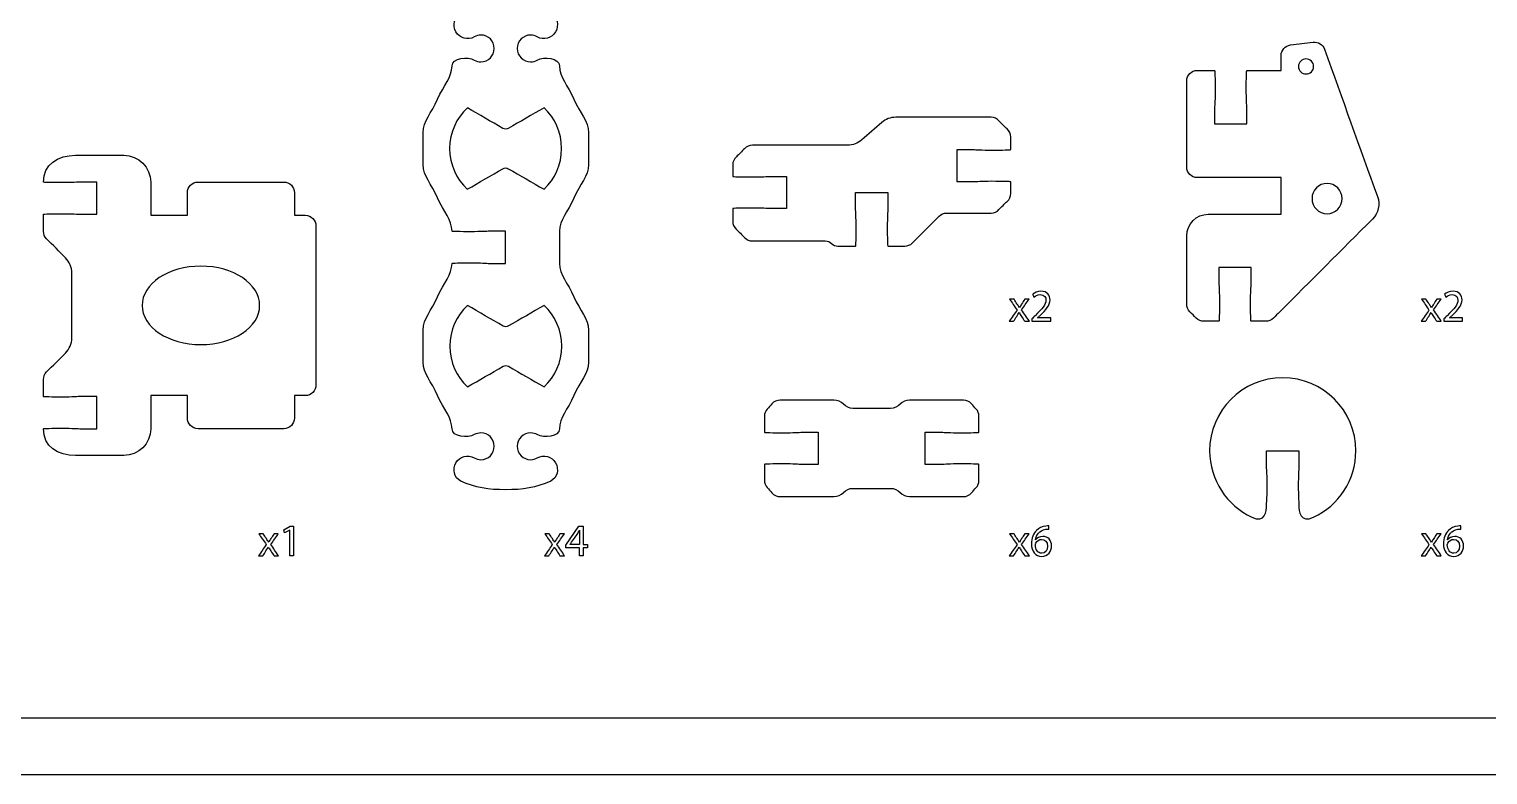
# Model space of a CAD drawing. Extents: x 0 to 465, y 0 to 285.
# Drawn here: x 155.2 to 291.2, y 145.2 to 214.7 of the extents above; entities that cross this region are included whole.
import ezdxf

# ---------------------------------------------------------------- set-up
doc = ezdxf.new("R2010")
doc.units = 0
doc.header["$MEASUREMENT"] = 0
doc.layers.add('DEFAULT', color=18, linetype='CONTINUOUS')

msp = doc.modelspace()

# ---------------------------------------------------------------- linework, layer by layer
at = {"layer": 'DEFAULT', "color": 18}
for points in [[(460.18, 145.18), (5.18, 145.18), (5.18, 280.18), (460.18, 280.18)], [(455.18, 150.45), (80.18, 150.45), (80.18, 275.45), (455.18, 275.45)], [(179.48, 168), (179.47, 168), (179, 167.74), (178.92, 168.03), (179.52, 168.35), (179.84, 168.35), (179.84, 165.6), (179.48, 165.6)], [(206.5, 165.6), (206.5, 166.35), (205.22, 166.35), (205.22, 166.59), (206.45, 168.35), (206.85, 168.35), (206.85, 166.64), (207.24, 166.64), (207.24, 166.35), (206.85, 166.35), (206.85, 165.6)]]:
    msp.add_lwpolyline(points, close=True, dxfattribs=at)
at = {"layer": 'DEFAULT', "color": 1}
for points, knots in [([(205.98, 198.96), (206.55, 200.28), (207.33, 201), (207.33, 202.07), (207.33, 203.07), (207.33, 204.07), (207.33, 205.07), (207.33, 206.14), (206.55, 206.87), (205.98, 208.18), (205.41, 209.49), (204.62, 210.21), (204.62, 211.28), (204.62, 212.05), (203.16, 212.18), (202.56, 211.83), (202.38, 211.72), (202.16, 211.66), (201.94, 211.66), (201.24, 211.66), (200.68, 212.22), (200.68, 212.91), (200.68, 213.6), (201.24, 214.16), (201.94, 214.16), (202.16, 214.16), (202.37, 214.1), (202.56, 213.99), (203.15, 213.64), (203.92, 213.85), (204.27, 214.45), (204.61, 215.04), (204.44, 215.87), (203.81, 216.16), (202.47, 216.79), (201.2, 216.97), (199.62, 216.97), (198.04, 216.97), (196.77, 216.79), (195.42, 216.16), (194.8, 215.87), (194.63, 215.04), (194.97, 214.45), (195.31, 213.85), (196.08, 213.64), (196.68, 213.99), (196.86, 214.1), (197.07, 214.16), (197.3, 214.16), (197.99, 214.16), (198.55, 213.6), (198.55, 212.91), (198.55, 212.22), (197.99, 211.66), (197.3, 211.66), (197.07, 211.66), (196.86, 211.72), (196.68, 211.83), (196.08, 212.18), (194.61, 212.05), (194.61, 211.28), (194.61, 210.21), (193.83, 209.49), (193.26, 208.18), (192.69, 206.87), (191.91, 206.14), (191.91, 205.07), (191.91, 204.08), (191.91, 203.08), (191.91, 202.08), (191.91, 201.01), (192.69, 200.28), (193.26, 198.97), (193.83, 197.66), (194.61, 196.93), (194.61, 195.86), (194.61, 195.84), (195.4, 195.82), (196.36, 195.82), (197.33, 195.82), (197.83, 195.86), (198.11, 195.86), (198.61, 195.86), (199.11, 195.86), (199.61, 195.86), (199.61, 194.86), (199.61, 193.86), (199.61, 192.87), (199.11, 192.87), (198.61, 192.87), (198.11, 192.87), (197.83, 192.87), (197.33, 192.92), (196.36, 192.92), (195.4, 192.92), (194.61, 192.9), (194.61, 192.87), (194.61, 191.8), (193.83, 191.07), (193.26, 189.76), (192.69, 188.45), (191.91, 187.72), (191.91, 186.65), (191.91, 185.65), (191.91, 184.65), (191.91, 183.65), (191.91, 182.59), (192.69, 181.86), (193.26, 180.55), (193.83, 179.24), (194.61, 178.51), (194.61, 177.44), (194.61, 176.68), (196.08, 176.55), (196.68, 176.9), (196.86, 177), (197.07, 177.06), (197.3, 177.06), (197.99, 177.06), (198.55, 176.5), (198.55, 175.82), (198.55, 175.12), (197.99, 174.56), (197.3, 174.56), (197.07, 174.56), (196.86, 174.62), (196.68, 174.74), (196.08, 175.08), (195.31, 174.87), (194.97, 174.28), (194.63, 173.68), (194.8, 172.86), (195.42, 172.57), (196.77, 171.93), (198.04, 171.76), (199.62, 171.76), (201.2, 171.76), (202.47, 171.93), (203.81, 172.57), (204.44, 172.86), (204.61, 173.68), (204.27, 174.28), (203.92, 174.87), (203.15, 175.08), (202.56, 174.74), (202.37, 174.62), (202.16, 174.56), (201.94, 174.56), (201.24, 174.56), (200.68, 175.12), (200.68, 175.82), (200.68, 176.5), (201.24, 177.06), (201.94, 177.06), (202.16, 177.06), (202.38, 177), (202.56, 176.9), (203.16, 176.55), (204.62, 176.68), (204.62, 177.44), (204.62, 178.51), (205.41, 179.24), (205.98, 180.55), (206.55, 181.86), (207.33, 182.59), (207.33, 183.65), (207.33, 184.65), (207.33, 185.65), (207.33, 186.65), (207.33, 187.72), (206.55, 188.44), (205.98, 189.75), (205.41, 191.07), (204.62, 191.79), (204.62, 192.86), (204.62, 193.86), (204.62, 194.86), (204.62, 195.86), (204.62, 196.93), (205.41, 197.66), (205.98, 198.96)], [1, 1, 1, 1, 2, 2, 2, 10.51, 10.51, 10.51, 11.51, 11.51, 11.51, 12.51, 12.51, 12.51, 13.51, 13.51, 13.51, 14.51, 14.51, 14.51, 15.51, 15.51, 15.51, 16.51, 16.51, 16.51, 17.51, 17.51, 17.51, 18.51, 18.51, 18.51, 19.51, 19.51, 19.51, 20.51, 20.51, 20.51, 21.51, 21.51, 21.51, 22.51, 22.51, 22.51, 23.51, 23.51, 23.51, 24.51, 24.51, 24.51, 25.51, 25.51, 25.51, 26.51, 26.51, 26.51, 27.51, 27.51, 27.51, 28.51, 28.51, 28.51, 29.51, 29.51, 29.51, 30.51, 30.51, 30.51, 39.01, 39.01, 39.01, 40.01, 40.01, 40.01, 41.01, 41.01, 41.01, 42.01, 42.01, 42.01, 43.01, 43.01, 43.01, 47.27, 47.27, 47.27, 55.77, 55.77, 55.77, 60.03, 60.03, 60.03, 61.03, 61.03, 61.03, 62.03, 62.03, 62.03, 63.03, 63.03, 63.03, 64.03, 64.03, 64.03, 72.54, 72.54, 72.54, 73.54, 73.54, 73.54, 74.54, 74.54, 74.54, 75.54, 75.54, 75.54, 76.54, 76.54, 76.54, 77.54, 77.54, 77.54, 78.54, 78.54, 78.54, 79.54, 79.54, 79.54, 80.54, 80.54, 80.54, 81.54, 81.54, 81.54, 82.54, 82.54, 82.54, 83.54, 83.54, 83.54, 84.54, 84.54, 84.54, 85.54, 85.54, 85.54, 86.54, 86.54, 86.54, 87.54, 87.54, 87.54, 88.54, 88.54, 88.54, 89.54, 89.54, 89.54, 90.54, 90.54, 90.54, 91.54, 91.54, 91.54, 92.54, 92.54, 92.54, 101.04, 101.04, 101.04, 102.04, 102.04, 102.04, 103.04, 103.04, 103.04, 111.55, 111.55, 111.55, 112.55, 112.55, 112.55, 112.55]), ([(269.13, 190.97), (269.13, 190.69), (269.08, 190.19), (269.08, 189.22), (269.08, 188.26), (269.1, 187.47), (269.13, 187.47), (269.59, 187.47), (270.05, 187.47), (270.51, 187.47), (270.77, 187.47), (271.02, 187.58), (271.21, 187.76), (271.41, 187.96), (271.61, 188.16), (271.8, 188.35), (274.69, 191.24), (277.57, 194.12), (280.45, 197), (281, 197.55), (281.18, 198.36), (280.92, 199.09), (279.27, 203.67), (277.62, 208.25), (275.97, 212.83), (275.82, 213.27), (275.38, 213.54), (274.92, 213.49), (274.21, 213.4), (273.51, 213.32), (272.81, 213.24), (272.31, 213.18), (271.93, 212.75), (271.93, 212.24), (271.93, 211.78), (271.93, 211.33), (271.93, 210.87), (270.86, 210.87), (269.79, 210.87), (268.73, 210.87), (268.7, 210.87), (268.68, 210.09), (268.68, 209.12), (268.68, 208.16), (268.73, 207.66), (268.73, 207.37), (268.73, 206.87), (268.73, 206.37), (268.73, 205.87), (267.73, 205.87), (266.73, 205.87), (265.73, 205.87), (265.73, 206.37), (265.73, 206.87), (265.73, 207.37), (265.73, 207.66), (265.78, 208.16), (265.78, 209.12), (265.78, 210.09), (265.75, 210.87), (265.73, 210.87), (265.2, 210.87), (264.66, 210.87), (264.13, 210.87), (263.58, 210.87), (263.13, 210.42), (263.13, 209.87), (263.13, 207.2), (263.13, 204.54), (263.13, 201.87), (263.13, 201.32), (263.58, 200.87), (264.13, 200.87), (266.73, 200.87), (269.33, 200.87), (271.93, 200.87), (271.93, 199.73), (271.93, 198.59), (271.93, 197.45), (269.66, 197.45), (267.39, 197.45), (265.13, 197.45), (264.02, 197.45), (263.13, 196.55), (263.13, 195.45), (263.13, 193.32), (263.13, 191.19), (263.13, 189.06), (263.13, 188.8), (263.23, 188.54), (263.42, 188.35), (263.62, 188.16), (263.82, 187.96), (264.01, 187.76), (264.2, 187.58), (264.45, 187.47), (264.72, 187.47), (265.19, 187.47), (265.66, 187.47), (266.13, 187.47), (266.15, 187.47), (266.18, 188.26), (266.18, 189.22), (266.18, 190.19), (266.13, 190.69), (266.13, 190.97), (266.13, 191.47), (266.13, 191.97), (266.13, 192.47), (267.13, 192.47), (268.13, 192.47), (269.13, 192.47), (269.13, 191.97), (269.13, 191.47), (269.13, 190.97)], [4.25, 4.25, 4.25, 4.25, 5.25, 5.25, 5.25, 6.25, 6.25, 6.25, 10.16, 10.16, 10.16, 11.16, 11.16, 11.16, 13.54296, 13.54296, 13.54296, 48.201092, 48.201092, 48.201092, 49.201092, 49.201092, 49.201092, 90.600779, 90.600779, 90.600779, 91.600779, 91.600779, 91.600779, 97.607767, 97.607767, 97.607767, 98.607767, 98.607767, 98.607767, 102.487767, 102.487767, 102.487767, 111.557767, 111.557767, 111.557767, 112.557767, 112.557767, 112.557767, 113.557767, 113.557767, 113.557767, 117.807767, 117.807767, 117.807767, 126.307767, 126.307767, 126.307767, 130.557767, 130.557767, 130.557767, 131.557767, 131.557767, 131.557767, 132.557767, 132.557767, 132.557767, 137.087779, 137.087779, 137.087779, 138.087779, 138.087779, 138.087779, 160.747779, 160.747779, 160.747779, 161.747779, 161.747779, 161.747779, 183.847779, 183.847779, 183.847779, 193.550779, 193.550779, 193.550779, 212.831779, 212.831779, 212.831779, 213.831779, 213.831779, 213.831779, 231.929779, 231.929779, 231.929779, 232.929779, 232.929779, 232.929779, 235.295758, 235.295758, 235.295758, 236.295758, 236.295758, 236.295758, 240.295758, 240.295758, 240.295758, 241.295758, 241.295758, 241.295758, 242.295758, 242.295758, 242.295758, 246.545758, 246.545758, 246.545758, 255.045758, 255.045758, 255.045758, 259.295758, 259.295758, 259.295758, 259.295758]), ([(273.55, 211.23), (273.55, 211.62), (273.86, 211.94), (274.25, 211.94), (274.64, 211.94), (274.96, 211.62), (274.96, 211.23), (274.96, 210.84), (274.64, 210.53), (274.25, 210.53), (273.86, 210.53), (273.55, 210.84), (273.55, 211.23)], [1, 1, 1, 1, 2, 2, 2, 3, 3, 3, 4, 4, 4, 5, 5, 5, 5]), ([(203.19, 199.78), (202.08, 200.42), (200.97, 201.06), (199.86, 201.7), (199.71, 201.79), (199.52, 201.79), (199.36, 201.7), (198.25, 201.06), (197.14, 200.42), (196.03, 199.78), (195.03, 200.73), (194.39, 202.08), (194.39, 203.58), (194.39, 205.07), (195.03, 206.42), (196.04, 207.38), (197.15, 206.73), (198.25, 206.09), (199.36, 205.45), (199.52, 205.36), (199.71, 205.36), (199.86, 205.45), (200.97, 206.09), (202.08, 206.73), (203.19, 207.38), (204.2, 206.42), (204.83, 205.08), (204.83, 203.58), (204.83, 202.08), (204.2, 200.73), (203.19, 199.78)], [1, 1, 1, 1, 11.90028, 11.90028, 11.90028, 12.90028, 12.90028, 12.90028, 23.795563, 23.795563, 23.795563, 24.795563, 24.795563, 24.795563, 25.795563, 25.795563, 25.795563, 36.678527, 36.678527, 36.678527, 37.678527, 37.678527, 37.678527, 48.570148, 48.570148, 48.570148, 49.570148, 49.570148, 49.570148, 50.570148, 50.570148, 50.570148, 50.570148]), ([(225.79, 197.98), (225.79, 198.98), (225.79, 199.98), (225.79, 200.97), (225.29, 200.97), (224.79, 200.97), (224.29, 200.97), (224.01, 200.97), (223.51, 200.93), (222.54, 200.93), (221.58, 200.93), (220.79, 200.95), (220.79, 200.97), (220.79, 201.34), (220.79, 201.7), (220.79, 202.06), (220.79, 202.35), (220.92, 202.62), (221.13, 202.81), (221.35, 203.01), (221.68, 203.35), (221.88, 203.56), (222.07, 203.77), (222.34, 203.89), (222.62, 203.89), (225.58, 203.89), (228.54, 203.89), (231.51, 203.89), (231.99, 203.89), (232.45, 204.06), (232.82, 204.38), (233.44, 204.92), (234.06, 205.46), (234.68, 206), (235.05, 206.32), (235.51, 206.49), (236, 206.49), (238.96, 206.49), (241.92, 206.49), (244.89, 206.49), (245.17, 206.49), (245.43, 206.37), (245.62, 206.16), (245.82, 205.95), (246.15, 205.6), (246.37, 205.41), (246.59, 205.23), (246.71, 204.94), (246.71, 204.66), (246.71, 204.26), (246.71, 203.87), (246.71, 203.48), (246.71, 203.45), (245.93, 203.43), (244.96, 203.43), (243.99, 203.43), (243.5, 203.48), (243.21, 203.48), (242.71, 203.48), (242.21, 203.48), (241.71, 203.48), (241.71, 202.48), (241.71, 201.47), (241.71, 200.47), (242.21, 200.47), (242.71, 200.47), (243.21, 200.47), (243.5, 200.47), (243.99, 200.52), (244.96, 200.52), (245.93, 200.52), (246.71, 200.5), (246.71, 200.47), (246.71, 200.11), (246.71, 199.75), (246.71, 199.39), (246.71, 199.11), (246.59, 198.84), (246.39, 198.65), (246.17, 198.45), (245.83, 198.11), (245.62, 197.89), (245.44, 197.68), (245.17, 197.56), (244.88, 197.56), (243.51, 197.56), (242.13, 197.56), (240.75, 197.56), (240.48, 197.56), (240.23, 197.46), (240.04, 197.27), (239.21, 196.43), (238.38, 195.6), (237.55, 194.77), (237.35, 194.58), (237.1, 194.48), (236.84, 194.48), (236.31, 194.48), (235.78, 194.48), (235.25, 194.48), (235.22, 194.48), (235.2, 195.26), (235.2, 196.23), (235.2, 197.2), (235.25, 197.69), (235.25, 197.98), (235.25, 198.48), (235.25, 198.98), (235.25, 199.48), (234.25, 199.48), (233.25, 199.48), (232.25, 199.48), (232.25, 198.98), (232.25, 198.48), (232.25, 197.98), (232.25, 197.69), (232.3, 197.2), (232.3, 196.23), (232.3, 195.26), (232.28, 194.48), (232.25, 194.48), (231.7, 194.48), (231.15, 194.48), (230.59, 194.48), (230.37, 194.48), (230.16, 194.56), (230, 194.72), (229.85, 194.88), (229.64, 194.96), (229.42, 194.96), (227.15, 194.96), (224.89, 194.96), (222.62, 194.96), (222.34, 194.96), (222.08, 195.08), (221.89, 195.28), (221.68, 195.51), (221.34, 195.85), (221.11, 196.06), (220.91, 196.25), (220.79, 196.51), (220.79, 196.79), (220.79, 197.19), (220.79, 197.58), (220.79, 197.98), (220.79, 198), (221.58, 198.03), (222.54, 198.03), (223.51, 198.03), (224.01, 197.98), (224.29, 197.98), (224.79, 197.98), (225.29, 197.98), (225.79, 197.98)], [4.25, 4.25, 4.25, 4.25, 12.75, 12.75, 12.75, 17, 17, 17, 18, 18, 18, 19, 19, 19, 22.08, 22.08, 22.08, 23.08, 23.08, 23.08, 24.08, 24.08, 24.08, 25.08, 25.08, 25.08, 50.28, 50.28, 50.28, 51.28, 51.28, 51.28, 58.283728, 58.283728, 58.283728, 59.283728, 59.283728, 59.283728, 84.483728, 84.483728, 84.483728, 85.483728, 85.483728, 85.483728, 86.483728, 86.483728, 86.483728, 87.483728, 87.483728, 87.483728, 90.833728, 90.833728, 90.833728, 91.833728, 91.833728, 91.833728, 92.833728, 92.833728, 92.833728, 97.083728, 97.083728, 97.083728, 105.593728, 105.593728, 105.593728, 109.843728, 109.843728, 109.843728, 110.843728, 110.843728, 110.843728, 111.843728, 111.843728, 111.843728, 114.923728, 114.923728, 114.923728, 115.923728, 115.923728, 115.923728, 116.923728, 116.923728, 116.923728, 117.923728, 117.923728, 117.923728, 129.643728, 129.643728, 129.643728, 130.643728, 130.643728, 130.643728, 140.65636, 140.65636, 140.65636, 141.65636, 141.65636, 141.65636, 146.14636, 146.14636, 146.14636, 147.14636, 147.14636, 147.14636, 148.14636, 148.14636, 148.14636, 152.39636, 152.39636, 152.39636, 160.89636, 160.89636, 160.89636, 165.14636, 165.14636, 165.14636, 166.14636, 166.14636, 166.14636, 167.14636, 167.14636, 167.14636, 171.85636, 171.85636, 171.85636, 172.85636, 172.85636, 172.85636, 173.85636, 173.85636, 173.85636, 193.12636, 193.12636, 193.12636, 194.12636, 194.12636, 194.12636, 195.12636, 195.12636, 195.12636, 196.12636, 196.12636, 196.12636, 199.48636, 199.48636, 199.48636, 200.48636, 200.48636, 200.48636, 201.48636, 201.48636, 201.48636, 205.73636, 205.73636, 205.73636, 205.73636]), ([(160.01, 180.45), (160.5, 180.45), (161, 180.45), (161.5, 180.45), (161.5, 179.45), (161.5, 178.45), (161.5, 177.45), (161, 177.45), (160.5, 177.45), (160.01, 177.45), (159.72, 177.45), (159.22, 177.5), (158.26, 177.5), (157.29, 177.5), (156.51, 177.48), (156.51, 177.45), (156.51, 175.79), (157.85, 174.95), (159.51, 174.95), (161.01, 174.95), (162.51, 174.95), (164.01, 174.95), (165.39, 174.95), (166.51, 176.06), (166.51, 177.44), (166.51, 178.48), (166.51, 179.51), (166.51, 180.54), (167.65, 180.54), (168.79, 180.54), (169.93, 180.54), (169.93, 179.85), (169.93, 179.15), (169.93, 178.45), (169.93, 177.9), (170.38, 177.45), (170.93, 177.45), (173.59, 177.45), (176.26, 177.45), (178.92, 177.45), (179.47, 177.45), (179.92, 177.9), (179.92, 178.45), (179.92, 179.15), (179.93, 179.85), (179.93, 180.54), (180.26, 180.54), (180.59, 180.54), (180.92, 180.54), (181.47, 180.54), (181.92, 180.99), (181.92, 181.55), (181.92, 186.48), (181.92, 191.41), (181.92, 196.35), (181.92, 196.9), (181.48, 197.35), (180.92, 197.35), (180.59, 197.35), (180.26, 197.35), (179.93, 197.35), (179.93, 198.05), (179.92, 198.75), (179.92, 199.45), (179.92, 200), (179.47, 200.45), (178.92, 200.45), (176.26, 200.45), (173.59, 200.45), (170.92, 200.45), (170.37, 200.45), (169.93, 200), (169.93, 199.45), (169.93, 198.75), (169.93, 198.05), (169.93, 197.35), (168.79, 197.35), (167.65, 197.35), (166.51, 197.35), (166.51, 198.38), (166.51, 199.41), (166.51, 200.44), (166.51, 201.83), (165.39, 202.95), (164.01, 202.95), (162.51, 202.95), (161.01, 202.95), (159.51, 202.95), (157.85, 202.95), (156.51, 202.1), (156.51, 200.44), (156.51, 200.42), (157.29, 200.4), (158.26, 200.4), (159.22, 200.4), (159.72, 200.44), (160.01, 200.44), (160.5, 200.44), (161, 200.44), (161.5, 200.44), (161.5, 199.45), (161.5, 198.45), (161.5, 197.45), (161, 197.45), (160.5, 197.45), (160.01, 197.45), (159.72, 197.45), (159.22, 197.5), (158.26, 197.5), (157.29, 197.5), (156.51, 197.47), (156.51, 197.45), (156.51, 196.92), (156.51, 196.39), (156.51, 195.86), (156.51, 195.6), (156.61, 195.34), (156.8, 195.16), (157.39, 194.57), (157.98, 193.98), (158.57, 193.39), (158.94, 193.01), (159.15, 192.51), (159.15, 191.97), (159.15, 189.96), (159.15, 187.94), (159.15, 185.92), (159.15, 185.39), (158.94, 184.88), (158.57, 184.51), (157.98, 183.92), (157.39, 183.33), (156.8, 182.74), (156.61, 182.55), (156.51, 182.3), (156.51, 182.03), (156.51, 181.5), (156.51, 180.97), (156.51, 180.45), (156.51, 180.42), (157.29, 180.4), (158.26, 180.4), (159.22, 180.4), (159.72, 180.45), (160.01, 180.45)], [1, 1, 1, 1, 5.25, 5.25, 5.25, 13.75, 13.75, 13.75, 18, 18, 18, 19, 19, 19, 20, 20, 20, 21, 21, 21, 33.76, 33.76, 33.76, 34.76, 34.76, 34.76, 43.55, 43.55, 43.55, 53.24, 53.24, 53.24, 59.18, 59.18, 59.18, 60.18, 60.18, 60.18, 82.84, 82.84, 82.84, 83.84, 83.84, 83.84, 89.780008, 89.780008, 89.780008, 92.600008, 92.600008, 92.600008, 93.600008, 93.600008, 93.600008, 135.560008, 135.560008, 135.560008, 136.560008, 136.560008, 136.560008, 139.390008, 139.390008, 139.390008, 145.350017, 145.350017, 145.350017, 146.350017, 146.350017, 146.350017, 169.020017, 169.020017, 169.020017, 170.020017, 170.020017, 170.020017, 175.980017, 175.980017, 175.980017, 185.670017, 185.670017, 185.670017, 194.450017, 194.450017, 194.450017, 195.450017, 195.450017, 195.450017, 208.200017, 208.200017, 208.200017, 209.200017, 209.200017, 209.200017, 210.200017, 210.200017, 210.200017, 211.200017, 211.200017, 211.200017, 215.450017, 215.450017, 215.450017, 223.950017, 223.950017, 223.950017, 228.200017, 228.200017, 228.200017, 229.200017, 229.200017, 229.200017, 230.200017, 230.200017, 230.200017, 234.685017, 234.685017, 234.685017, 235.685017, 235.685017, 235.685017, 242.77235, 242.77235, 242.77235, 243.77235, 243.77235, 243.77235, 260.93135, 260.93135, 260.93135, 261.93135, 261.93135, 261.93135, 269.019389, 269.019389, 269.019389, 270.019389, 270.019389, 270.019389, 274.514389, 274.514389, 274.514389, 275.514389, 275.514389, 275.514389, 276.514389, 276.514389, 276.514389, 276.514389]), ([(274.81, 198.91), (274.81, 199.69), (275.44, 200.32), (276.22, 200.32), (276.99, 200.32), (277.62, 199.69), (277.62, 198.91), (277.62, 198.13), (276.99, 197.5), (276.22, 197.5), (275.44, 197.5), (274.81, 198.13), (274.81, 198.91)], [1, 1, 1, 1, 2, 2, 2, 3, 3, 3, 4, 4, 4, 5, 5, 5, 5]), ([(171.19, 192.61), (174.22, 192.61), (176.67, 190.97), (176.67, 188.95), (176.67, 186.93), (174.22, 185.29), (171.19, 185.29), (168.16, 185.29), (165.71, 186.93), (165.71, 188.95), (165.71, 190.97), (168.16, 192.61), (171.19, 192.61)], [1, 1, 1, 1, 2, 2, 2, 3, 3, 3, 4, 4, 4, 5, 5, 5, 5]), ([(204.84, 185.15), (204.84, 183.65), (204.21, 182.3), (203.2, 181.35), (202.09, 181.99), (200.98, 182.63), (199.88, 183.27), (199.72, 183.36), (199.53, 183.36), (199.38, 183.27), (198.27, 182.63), (197.16, 181.99), (196.05, 181.35), (195.04, 182.3), (194.4, 183.65), (194.4, 185.15), (194.4, 186.65), (195.04, 188), (196.04, 188.95), (197.15, 188.31), (198.27, 187.66), (199.38, 187.02), (199.53, 186.94), (199.72, 186.94), (199.88, 187.03), (200.99, 187.67), (202.1, 188.31), (203.21, 188.95), (204.21, 188), (204.84, 186.65), (204.84, 185.15)], [1, 1, 1, 1, 2, 2, 2, 12.882964, 12.882964, 12.882964, 13.882964, 13.882964, 13.882964, 24.774584, 24.774584, 24.774584, 25.774584, 25.774584, 25.774584, 26.774584, 26.774584, 26.774584, 37.674864, 37.674864, 37.674864, 38.674864, 38.674864, 38.674864, 49.570148, 49.570148, 49.570148, 50.570148, 50.570148, 50.570148, 50.570148]), ([(278.9, 175.39), (278.9, 172.65), (277.29, 170.29), (274.96, 169.2), (273.72, 168.62), (273.58, 169.73), (273.58, 170.38), (273.58, 170.74), (273.53, 171.17), (273.53, 172.13), (273.53, 173.1), (273.58, 173.6), (273.58, 173.88), (273.58, 174.38), (273.58, 174.88), (273.58, 175.39), (272.58, 175.39), (271.58, 175.39), (270.58, 175.39), (270.58, 174.88), (270.58, 174.38), (270.58, 173.88), (270.58, 173.6), (270.63, 173.1), (270.63, 172.13), (270.63, 171.17), (270.58, 170.74), (270.58, 170.38), (270.58, 169.73), (270.45, 168.62), (269.2, 169.2), (266.88, 170.29), (265.26, 172.65), (265.26, 175.39), (265.26, 179.15), (268.31, 182.2), (272.08, 182.2), (275.85, 182.2), (278.9, 179.15), (278.9, 175.39)], [1, 1, 1, 1, 2, 2, 2, 3, 3, 3, 4, 4, 4, 5, 5, 5, 9.26, 9.26, 9.26, 17.76, 17.76, 17.76, 22.02, 22.02, 22.02, 23.02, 23.02, 23.02, 24.02, 24.02, 24.02, 25.02, 25.02, 25.02, 26.02, 26.02, 26.02, 27.02, 27.02, 27.02, 28.02, 28.02, 28.02, 28.02]), ([(231.12, 171.51), (230.89, 171.26), (230.56, 171.12), (230.23, 171.12), (228.55, 171.12), (226.88, 171.12), (225.2, 171.12), (224.91, 171.12), (224.62, 171.25), (224.44, 171.48), (224.3, 171.65), (224.16, 171.81), (224.01, 171.96), (223.84, 172.14), (223.75, 172.39), (223.75, 172.64), (223.75, 173.13), (223.75, 173.63), (223.75, 174.12), (223.75, 174.15), (224.53, 174.17), (225.5, 174.17), (226.47, 174.17), (226.97, 174.12), (227.25, 174.12), (227.75, 174.12), (228.25, 174.12), (228.75, 174.12), (228.75, 175.12), (228.75, 176.12), (228.75, 177.12), (228.25, 177.12), (227.75, 177.12), (227.25, 177.12), (226.97, 177.12), (226.47, 177.07), (225.5, 177.07), (224.53, 177.07), (223.75, 177.1), (223.75, 177.12), (223.75, 177.62), (223.75, 178.11), (223.75, 178.61), (223.75, 178.86), (223.84, 179.1), (224.01, 179.28), (224.16, 179.44), (224.3, 179.6), (224.43, 179.76), (224.62, 179.99), (224.9, 180.12), (225.2, 180.12), (226.88, 180.12), (228.55, 180.12), (230.22, 180.12), (230.56, 180.12), (230.88, 179.98), (231.11, 179.74), (231.34, 179.49), (231.66, 179.35), (232, 179.35), (233.17, 179.35), (234.33, 179.35), (235.5, 179.35), (235.84, 179.35), (236.16, 179.49), (236.39, 179.74), (236.62, 179.98), (236.94, 180.12), (237.28, 180.12), (238.95, 180.12), (240.63, 180.12), (242.3, 180.12), (242.6, 180.12), (242.88, 179.99), (243.07, 179.76), (243.2, 179.6), (243.34, 179.44), (243.49, 179.28), (243.66, 179.1), (243.75, 178.86), (243.75, 178.61), (243.75, 178.11), (243.75, 177.62), (243.75, 177.12), (243.75, 177.09), (242.97, 177.07), (242, 177.07), (241.04, 177.07), (240.54, 177.12), (240.25, 177.12), (239.75, 177.12), (239.25, 177.12), (238.75, 177.12), (238.75, 176.12), (238.75, 175.12), (238.75, 174.12), (239.25, 174.12), (239.75, 174.12), (240.25, 174.12), (240.54, 174.12), (241.04, 174.17), (242, 174.17), (242.97, 174.17), (243.75, 174.15), (243.75, 174.12), (243.75, 173.63), (243.75, 173.13), (243.75, 172.63), (243.75, 172.38), (243.66, 172.14), (243.49, 171.96), (243.34, 171.81), (243.2, 171.65), (243.07, 171.48), (242.88, 171.25), (242.6, 171.12), (242.3, 171.12), (240.63, 171.12), (238.95, 171.12), (237.28, 171.12), (236.94, 171.12), (236.62, 171.26), (236.39, 171.51), (236.16, 171.75), (235.84, 171.89), (235.5, 171.89), (234.34, 171.89), (233.17, 171.89), (232, 171.89), (231.67, 171.89), (231.35, 171.75), (231.12, 171.51)], [1, 1, 1, 1, 2, 2, 2, 16.237, 16.237, 16.237, 17.237, 17.237, 17.237, 18.237, 18.237, 18.237, 19.237, 19.237, 19.237, 23.449, 23.449, 23.449, 24.449, 24.449, 24.449, 25.449, 25.449, 25.449, 29.699, 29.699, 29.699, 38.199, 38.199, 38.199, 42.449, 42.449, 42.449, 43.449, 43.449, 43.449, 44.449, 44.449, 44.449, 48.667, 48.667, 48.667, 49.667, 49.667, 49.667, 50.667, 50.667, 50.667, 51.667, 51.667, 51.667, 65.909, 65.909, 65.909, 66.909, 66.909, 66.909, 67.909, 67.909, 67.909, 77.827003, 77.827003, 77.827003, 78.827003, 78.827003, 78.827003, 79.827003, 79.827003, 79.827003, 94.060003, 94.060003, 94.060003, 95.060003, 95.060003, 95.060003, 96.060003, 96.060003, 96.060003, 97.060003, 97.060003, 97.060003, 101.272003, 101.272003, 101.272003, 102.272003, 102.272003, 102.272003, 103.272003, 103.272003, 103.272003, 107.522003, 107.522003, 107.522003, 116.022003, 116.022003, 116.022003, 120.272003, 120.272003, 120.272003, 121.272003, 121.272003, 121.272003, 122.272003, 122.272003, 122.272003, 126.490003, 126.490003, 126.490003, 127.490003, 127.490003, 127.490003, 128.490003, 128.490003, 128.490003, 129.490003, 129.490003, 129.490003, 143.732003, 143.732003, 143.732003, 144.732003, 144.732003, 144.732003, 145.732003, 145.732003, 145.732003, 155.655003, 155.655003, 155.655003, 156.655003, 156.655003, 156.655003, 156.655003])]:
    msp.add_open_spline(points, degree=3, knots=knots, dxfattribs=at)
at = {"layer": 'DEFAULT', "color": 18}
for points, knots in [([(247.02, 189.52), (247.12, 189.37), (247.21, 189.23), (247.31, 189.08), (247.39, 188.97), (247.45, 188.86), (247.52, 188.75), (247.52, 188.75), (247.53, 188.75), (247.53, 188.75), (247.6, 188.87), (247.67, 188.97), (247.73, 189.08), (247.83, 189.23), (247.93, 189.37), (248.02, 189.52), (248.16, 189.52), (248.29, 189.52), (248.42, 189.52), (248.19, 189.19), (247.96, 188.86), (247.73, 188.53), (247.97, 188.18), (248.21, 187.82), (248.45, 187.47), (248.3, 187.47), (248.16, 187.47), (248.02, 187.47), (247.92, 187.63), (247.82, 187.78), (247.72, 187.93), (247.64, 188.05), (247.57, 188.17), (247.49, 188.29), (247.43, 188.17), (247.35, 188.06), (247.28, 187.93), (247.18, 187.78), (247.08, 187.63), (246.98, 187.47), (246.84, 187.47), (246.71, 187.47), (246.57, 187.47), (246.81, 187.82), (247.06, 188.17), (247.3, 188.52), (247.07, 188.85), (246.84, 189.19), (246.61, 189.52), (246.74, 189.52), (246.88, 189.52), (247.02, 189.52)], [1.175, 1.175, 1.175, 1.175, 2.671861, 2.671861, 2.671861, 3.671861, 3.671861, 3.671861, 3.707861, 3.707861, 3.707861, 4.707861, 4.707861, 4.707861, 6.18754, 6.18754, 6.18754, 7.32754, 7.32754, 7.32754, 10.762025, 10.762025, 10.762025, 14.387701, 14.387701, 14.387701, 15.587701, 15.587701, 15.587701, 17.148171, 17.148171, 17.148171, 18.172171, 18.172171, 18.172171, 19.172171, 19.172171, 19.172171, 20.726669, 20.726669, 20.726669, 21.889669, 21.889669, 21.889669, 25.499297, 25.499297, 25.499297, 28.956425, 28.956425, 28.956425, 30.131425, 30.131425, 30.131425, 30.131425]), ([(248.69, 187.47), (248.69, 187.55), (248.69, 187.62), (248.69, 187.7), (248.79, 187.8), (248.88, 187.89), (248.98, 187.98), (249.68, 188.65), (250, 189.01), (250, 189.42), (250, 189.7), (249.87, 189.96), (249.46, 189.96), (249.21, 189.96), (249, 189.83), (248.87, 189.73), (248.83, 189.82), (248.79, 189.9), (248.76, 189.99), (248.95, 190.15), (249.22, 190.27), (249.53, 190.27), (250.13, 190.27), (250.38, 189.86), (250.38, 189.47), (250.38, 188.96), (250.01, 188.55), (249.43, 187.99), (249.35, 187.92), (249.28, 187.86), (249.21, 187.78), (249.62, 187.78), (250.03, 187.78), (250.44, 187.78), (250.44, 187.68), (250.44, 187.58), (250.44, 187.47), (249.86, 187.47), (249.27, 187.47), (248.69, 187.47)], [4.977, 4.977, 4.977, 4.977, 5.624, 5.624, 5.624, 6.778123, 6.778123, 6.778123, 7.778123, 7.778123, 7.778123, 8.778123, 8.778123, 8.778123, 9.778123, 9.778123, 9.778123, 10.593565, 10.593565, 10.593565, 11.593565, 11.593565, 11.593565, 12.593565, 12.593565, 12.593565, 13.593565, 13.593565, 13.593565, 14.466037, 14.466037, 14.466037, 17.967037, 17.967037, 17.967037, 18.842037, 18.842037, 18.842037, 23.819037, 23.819037, 23.819037, 23.819037]), ([(285.44, 189.52), (285.54, 189.37), (285.64, 189.23), (285.73, 189.08), (285.81, 188.97), (285.87, 188.86), (285.94, 188.75), (285.94, 188.75), (285.95, 188.75), (285.95, 188.75), (286.02, 188.87), (286.09, 188.97), (286.16, 189.08), (286.25, 189.23), (286.35, 189.37), (286.44, 189.52), (286.58, 189.52), (286.71, 189.52), (286.85, 189.52), (286.61, 189.19), (286.38, 188.86), (286.15, 188.53), (286.39, 188.18), (286.63, 187.82), (286.87, 187.47), (286.73, 187.47), (286.58, 187.47), (286.44, 187.47), (286.34, 187.63), (286.24, 187.78), (286.14, 187.93), (286.06, 188.05), (285.99, 188.17), (285.91, 188.29), (285.85, 188.17), (285.78, 188.06), (285.7, 187.93), (285.6, 187.78), (285.5, 187.63), (285.4, 187.47), (285.27, 187.47), (285.13, 187.47), (284.99, 187.47), (285.23, 187.82), (285.48, 188.17), (285.72, 188.52), (285.49, 188.85), (285.26, 189.19), (285.03, 189.52), (285.16, 189.52), (285.3, 189.52), (285.44, 189.52)], [1.175, 1.175, 1.175, 1.175, 2.671861, 2.671861, 2.671861, 3.671861, 3.671861, 3.671861, 3.707861, 3.707861, 3.707861, 4.707861, 4.707861, 4.707861, 6.18754, 6.18754, 6.18754, 7.32754, 7.32754, 7.32754, 10.762025, 10.762025, 10.762025, 14.387701, 14.387701, 14.387701, 15.587701, 15.587701, 15.587701, 17.148171, 17.148171, 17.148171, 18.172171, 18.172171, 18.172171, 19.172171, 19.172171, 19.172171, 20.726129, 20.726129, 20.726129, 21.889129, 21.889129, 21.889129, 25.498756, 25.498756, 25.498756, 28.955885, 28.955885, 28.955885, 30.130885, 30.130885, 30.130885, 30.130885]), ([(287.11, 187.47), (287.11, 187.55), (287.11, 187.62), (287.11, 187.7), (287.21, 187.8), (287.3, 187.89), (287.4, 187.98), (288.1, 188.65), (288.42, 189.01), (288.42, 189.42), (288.42, 189.7), (288.29, 189.96), (287.88, 189.96), (287.63, 189.96), (287.42, 189.83), (287.29, 189.73), (287.26, 189.82), (287.22, 189.9), (287.18, 189.99), (287.37, 190.15), (287.64, 190.27), (287.96, 190.27), (288.55, 190.27), (288.8, 189.86), (288.8, 189.47), (288.8, 188.96), (288.43, 188.55), (287.85, 187.99), (287.78, 187.92), (287.7, 187.86), (287.63, 187.78), (288.04, 187.78), (288.45, 187.78), (288.86, 187.78), (288.86, 187.68), (288.86, 187.58), (288.86, 187.47), (288.28, 187.47), (287.69, 187.47), (287.11, 187.47)], [4.978, 4.978, 4.978, 4.978, 5.625, 5.625, 5.625, 6.779123, 6.779123, 6.779123, 7.779123, 7.779123, 7.779123, 8.779123, 8.779123, 8.779123, 9.779123, 9.779123, 9.779123, 10.594565, 10.594565, 10.594565, 11.594565, 11.594565, 11.594565, 12.594565, 12.594565, 12.594565, 13.594565, 13.594565, 13.594565, 14.467037, 14.467037, 14.467037, 17.969037, 17.969037, 17.969037, 18.844037, 18.844037, 18.844037, 23.822037, 23.822037, 23.822037, 23.822037]), ([(177.01, 167.65), (177.1, 167.5), (177.2, 167.35), (177.3, 167.21), (177.37, 167.09), (177.44, 166.99), (177.51, 166.87), (177.51, 166.87), (177.51, 166.87), (177.52, 166.87), (177.59, 166.99), (177.65, 167.1), (177.72, 167.21), (177.82, 167.36), (177.91, 167.5), (178.01, 167.65), (178.14, 167.65), (178.28, 167.65), (178.41, 167.65), (178.18, 167.32), (177.95, 166.99), (177.71, 166.66), (177.95, 166.3), (178.19, 165.95), (178.43, 165.6), (178.29, 165.6), (178.15, 165.6), (178.01, 165.6), (177.91, 165.75), (177.81, 165.91), (177.71, 166.06), (177.63, 166.18), (177.56, 166.29), (177.48, 166.41), (177.41, 166.29), (177.34, 166.18), (177.26, 166.06), (177.17, 165.91), (177.07, 165.75), (176.97, 165.6), (176.83, 165.6), (176.69, 165.6), (176.56, 165.6), (176.8, 165.95), (177.04, 166.29), (177.29, 166.64), (177.05, 166.98), (176.82, 167.31), (176.59, 167.65), (176.73, 167.65), (176.87, 167.65), (177.01, 167.65)], [1.175, 1.175, 1.175, 1.175, 2.672694, 2.672694, 2.672694, 3.672694, 3.672694, 3.672694, 3.708694, 3.708694, 3.708694, 4.708694, 4.708694, 4.708694, 6.188373, 6.188373, 6.188373, 7.328373, 7.328373, 7.328373, 10.762859, 10.762859, 10.762859, 14.388534, 14.388534, 14.388534, 15.588534, 15.588534, 15.588534, 17.148166, 17.148166, 17.148166, 18.172166, 18.172166, 18.172166, 19.172166, 19.172166, 19.172166, 20.725282, 20.725282, 20.725282, 21.888282, 21.888282, 21.888282, 25.49791, 25.49791, 25.49791, 28.955038, 28.955038, 28.955038, 30.130038, 30.130038, 30.130038, 30.130038]), ([(203.68, 167.65), (203.78, 167.5), (203.88, 167.35), (203.97, 167.21), (204.05, 167.09), (204.11, 166.99), (204.18, 166.87), (204.18, 166.87), (204.19, 166.87), (204.19, 166.87), (204.26, 166.99), (204.33, 167.1), (204.4, 167.21), (204.49, 167.36), (204.59, 167.5), (204.68, 167.65), (204.82, 167.65), (204.95, 167.65), (205.09, 167.65), (204.85, 167.32), (204.62, 166.99), (204.39, 166.66), (204.63, 166.3), (204.87, 165.95), (205.11, 165.6), (204.97, 165.6), (204.82, 165.6), (204.68, 165.6), (204.58, 165.75), (204.48, 165.91), (204.38, 166.06), (204.3, 166.18), (204.23, 166.29), (204.15, 166.41), (204.09, 166.29), (204.02, 166.18), (203.94, 166.06), (203.84, 165.91), (203.74, 165.75), (203.64, 165.6), (203.51, 165.6), (203.37, 165.6), (203.23, 165.6), (203.47, 165.95), (203.72, 166.29), (203.96, 166.64), (203.73, 166.98), (203.5, 167.31), (203.27, 167.65), (203.4, 167.65), (203.54, 167.65), (203.68, 167.65)], [0, 0, 0, 0, 1.497694, 1.497694, 1.497694, 2.497694, 2.497694, 2.497694, 2.533694, 2.533694, 2.533694, 3.533694, 3.533694, 3.533694, 5.013373, 5.013373, 5.013373, 6.153373, 6.153373, 6.153373, 9.587859, 9.587859, 9.587859, 13.213534, 13.213534, 13.213534, 14.413534, 14.413534, 14.413534, 15.973166, 15.973166, 15.973166, 16.997166, 16.997166, 16.997166, 17.997166, 17.997166, 17.997166, 19.550822, 19.550822, 19.550822, 20.713822, 20.713822, 20.713822, 24.32345, 24.32345, 24.32345, 27.780579, 27.780579, 27.780579, 28.955579, 28.955579, 28.955579, 28.955579]), ([(206.5, 166.64), (206.5, 166.94), (206.5, 167.25), (206.5, 167.56), (206.5, 167.7), (206.5, 167.84), (206.51, 167.99), (206.51, 167.99), (206.5, 167.99), (206.5, 167.99), (206.42, 167.83), (206.35, 167.71), (206.27, 167.58), (206.05, 167.27), (205.82, 166.96), (205.6, 166.64), (205.9, 166.64), (206.2, 166.64), (206.5, 166.64)], [2.554, 2.554, 2.554, 2.554, 5.156, 5.156, 5.156, 6.156, 6.156, 6.156, 6.192, 6.192, 6.192, 7.192, 7.192, 7.192, 10.480063, 10.480063, 10.480063, 13.034063, 13.034063, 13.034063, 13.034063]), ([(247.02, 167.65), (247.12, 167.5), (247.21, 167.35), (247.31, 167.21), (247.39, 167.09), (247.45, 166.99), (247.52, 166.87), (247.52, 166.87), (247.53, 166.87), (247.53, 166.87), (247.6, 166.99), (247.67, 167.1), (247.73, 167.21), (247.83, 167.36), (247.93, 167.5), (248.02, 167.65), (248.16, 167.65), (248.29, 167.65), (248.42, 167.65), (248.19, 167.32), (247.96, 166.99), (247.73, 166.66), (247.97, 166.3), (248.21, 165.95), (248.45, 165.6), (248.3, 165.6), (248.16, 165.6), (248.02, 165.6), (247.92, 165.75), (247.82, 165.91), (247.72, 166.06), (247.64, 166.18), (247.57, 166.29), (247.49, 166.41), (247.43, 166.29), (247.35, 166.18), (247.28, 166.06), (247.18, 165.91), (247.08, 165.75), (246.98, 165.6), (246.84, 165.6), (246.71, 165.6), (246.57, 165.6), (246.81, 165.95), (247.06, 166.29), (247.3, 166.64), (247.07, 166.98), (246.84, 167.31), (246.61, 167.65), (246.74, 167.65), (246.88, 167.65), (247.02, 167.65)], [1.175, 1.175, 1.175, 1.175, 2.672694, 2.672694, 2.672694, 3.672694, 3.672694, 3.672694, 3.708694, 3.708694, 3.708694, 4.708694, 4.708694, 4.708694, 6.188373, 6.188373, 6.188373, 7.328373, 7.328373, 7.328373, 10.762859, 10.762859, 10.762859, 14.388534, 14.388534, 14.388534, 15.588534, 15.588534, 15.588534, 17.148166, 17.148166, 17.148166, 18.172166, 18.172166, 18.172166, 19.172166, 19.172166, 19.172166, 20.725822, 20.725822, 20.725822, 21.888822, 21.888822, 21.888822, 25.49845, 25.49845, 25.49845, 28.955579, 28.955579, 28.955579, 30.130579, 30.130579, 30.130579, 30.130579]), ([(250.26, 168.09), (250.18, 168.09), (250.08, 168.09), (249.98, 168.07), (249.39, 167.97), (249.09, 167.54), (249.02, 167.09), (249.03, 167.09), (249.03, 167.09), (249.03, 167.09), (249.17, 167.26), (249.39, 167.41), (249.7, 167.41), (250.19, 167.41), (250.53, 167.06), (250.53, 166.52), (250.53, 166.02), (250.19, 165.55), (249.61, 165.55), (249.03, 165.55), (248.64, 166.01), (248.64, 166.72), (248.64, 167.26), (248.84, 167.69), (249.11, 167.96), (249.33, 168.19), (249.64, 168.33), (249.99, 168.37), (250.1, 168.39), (250.19, 168.39), (250.26, 168.39), (250.26, 168.29), (250.26, 168.19), (250.26, 168.09)], [0.864, 0.864, 0.864, 0.864, 1.864, 1.864, 1.864, 2.864, 2.864, 2.864, 2.899, 2.899, 2.899, 3.899, 3.899, 3.899, 4.899, 4.899, 4.899, 5.899, 5.899, 5.899, 6.899, 6.899, 6.899, 7.899, 7.899, 7.899, 8.899, 8.899, 8.899, 9.899, 9.899, 9.899, 10.763, 10.763, 10.763, 10.763]), ([(285.44, 167.65), (285.54, 167.5), (285.64, 167.35), (285.73, 167.21), (285.81, 167.09), (285.87, 166.99), (285.94, 166.87), (285.94, 166.87), (285.95, 166.87), (285.95, 166.87), (286.02, 166.99), (286.09, 167.1), (286.16, 167.21), (286.25, 167.36), (286.35, 167.5), (286.44, 167.65), (286.58, 167.65), (286.71, 167.65), (286.85, 167.65), (286.61, 167.32), (286.38, 166.99), (286.15, 166.66), (286.39, 166.3), (286.63, 165.95), (286.87, 165.6), (286.73, 165.6), (286.58, 165.6), (286.44, 165.6), (286.34, 165.75), (286.24, 165.91), (286.14, 166.06), (286.06, 166.18), (285.99, 166.29), (285.91, 166.41), (285.85, 166.29), (285.78, 166.18), (285.7, 166.06), (285.6, 165.91), (285.5, 165.75), (285.4, 165.6), (285.27, 165.6), (285.13, 165.6), (284.99, 165.6), (285.23, 165.95), (285.48, 166.29), (285.72, 166.64), (285.49, 166.98), (285.26, 167.31), (285.03, 167.65), (285.16, 167.65), (285.3, 167.65), (285.44, 167.65)], [0, 0, 0, 0, 1.497694, 1.497694, 1.497694, 2.497694, 2.497694, 2.497694, 2.533694, 2.533694, 2.533694, 3.533694, 3.533694, 3.533694, 5.013373, 5.013373, 5.013373, 6.153373, 6.153373, 6.153373, 9.587859, 9.587859, 9.587859, 13.213534, 13.213534, 13.213534, 14.413534, 14.413534, 14.413534, 15.973166, 15.973166, 15.973166, 16.997166, 16.997166, 16.997166, 17.997166, 17.997166, 17.997166, 19.550282, 19.550282, 19.550282, 20.713282, 20.713282, 20.713282, 24.32291, 24.32291, 24.32291, 27.780038, 27.780038, 27.780038, 28.955038, 28.955038, 28.955038, 28.955038]), ([(288.68, 168.09), (288.6, 168.09), (288.5, 168.09), (288.4, 168.07), (287.82, 167.97), (287.51, 167.54), (287.44, 167.09), (287.45, 167.09), (287.45, 167.09), (287.46, 167.09), (287.59, 167.26), (287.82, 167.41), (288.12, 167.41), (288.61, 167.41), (288.95, 167.06), (288.95, 166.52), (288.95, 166.02), (288.61, 165.55), (288.04, 165.55), (287.45, 165.55), (287.06, 166.01), (287.06, 166.72), (287.06, 167.26), (287.26, 167.69), (287.53, 167.96), (287.76, 168.19), (288.06, 168.33), (288.41, 168.37), (288.52, 168.39), (288.61, 168.39), (288.68, 168.39), (288.68, 168.29), (288.68, 168.19), (288.68, 168.09)], [0.864, 0.864, 0.864, 0.864, 1.864, 1.864, 1.864, 2.864, 2.864, 2.864, 2.899, 2.899, 2.899, 3.899, 3.899, 3.899, 4.899, 4.899, 4.899, 5.899, 5.899, 5.899, 6.899, 6.899, 6.899, 7.899, 7.899, 7.899, 8.899, 8.899, 8.899, 9.899, 9.899, 9.899, 10.763, 10.763, 10.763, 10.763]), ([(250.15, 166.5), (250.15, 166.89), (249.93, 167.13), (249.58, 167.13), (249.36, 167.13), (249.15, 166.99), (249.05, 166.79), (249.03, 166.75), (249.01, 166.69), (249.01, 166.63), (249.02, 166.17), (249.22, 165.84), (249.61, 165.84), (249.94, 165.84), (250.15, 166.11), (250.15, 166.5)], [1, 1, 1, 1, 2, 2, 2, 3, 3, 3, 4, 4, 4, 5, 5, 5, 6, 6, 6, 6]), ([(288.57, 166.5), (288.57, 166.89), (288.35, 167.13), (288.01, 167.13), (287.78, 167.13), (287.57, 166.99), (287.47, 166.79), (287.45, 166.75), (287.43, 166.69), (287.43, 166.63), (287.44, 166.17), (287.65, 165.84), (288.04, 165.84), (288.36, 165.84), (288.57, 166.11), (288.57, 166.5)], [1, 1, 1, 1, 2, 2, 2, 3, 3, 3, 4, 4, 4, 5, 5, 5, 6, 6, 6, 6])]:
    msp.add_open_spline(points, degree=3, knots=knots, dxfattribs=at)

doc.saveas('drawing.dxf')
